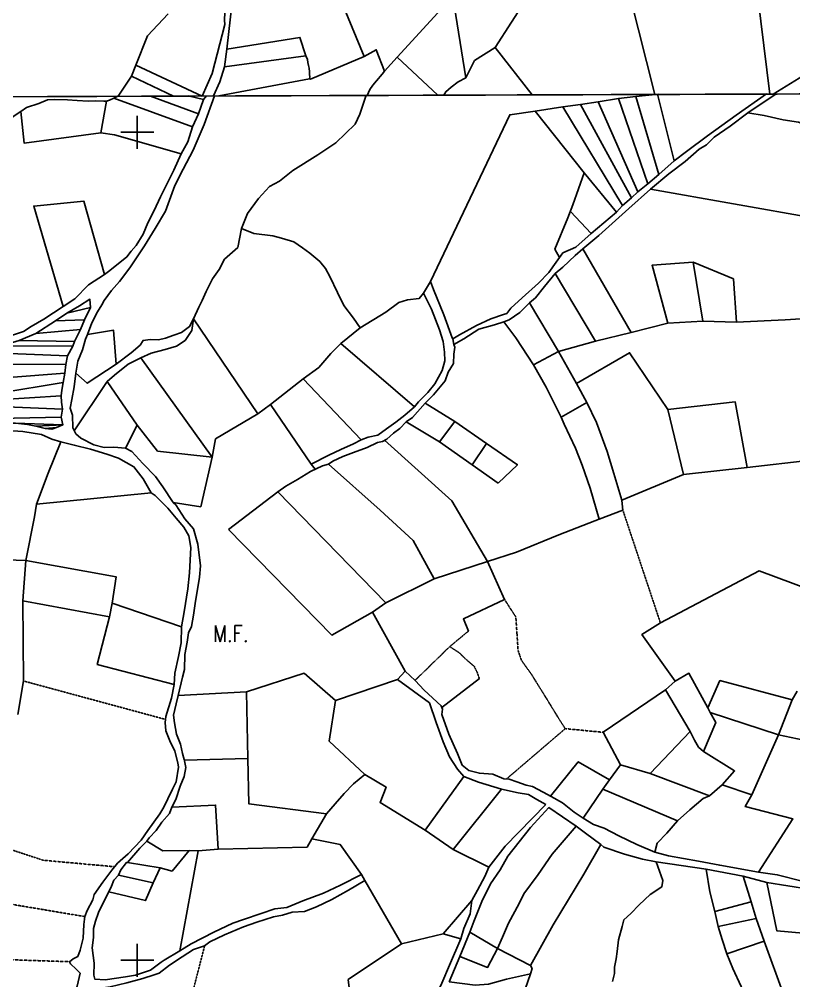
# Model space of a CAD drawing. Header units: millimetres. Extents: x 605783 to 631525, y 1302882 to 1327028.
# Drawn here: x 623375 to 624311, y 1323639 to 1324800 of the extents above; entities that cross this region are included whole.
import ezdxf
from ezdxf.enums import TextEntityAlignment as Align

# ---------------------------------------------------------------- set-up
doc = ezdxf.new("R2010")
doc.units = ezdxf.units.MM
doc.linetypes.add('HIDDEN', pattern=[0.375, 0.25, -0.125])
for name, color, linetype in [('2', 7, 'Continuous'), ('3', 7, 'Continuous'), ('42', 7, 'Continuous'), ('43', 7, 'Continuous'), ('44', 7, 'Continuous')]:
    doc.layers.add(name, color=color, linetype=linetype)
doc.styles.add('ROMANS', font='ROMANS', dxfattribs={"height": 0.2})

# ---------------------------------------------------------------- blocks, each defined once
blk = doc.blocks.new('COORD')
at = {"layer": '42', "color": 2, "linetype": 'Continuous'}
for p, q in [((0, -2), (0, 2)), ((-2, 0), (2, 0))]:
    blk.add_line(p, q, dxfattribs=at)
blk = doc.blocks.new('COORD$')
at = {"layer": '42', "color": 2, "linetype": 'Continuous'}
blk.add_blockref('COORD', (0, 0), dxfattribs=at)

msp = doc.modelspace()

# ---------------------------------------------------------------- linework, layer by layer
at = {"layer": '2', "color": 1, "linetype": 'Continuous'}
for p, q in [((624281.75827, 1324709.5791), (624245.31427, 1325002.1011)), ((624143.08227, 1324709.1011), (624087.23227, 1324929.9791)), ((623989.89427, 1324828.0561), (623950.24327, 1324765.7041)), ((623792.06927, 1324754.9631), (623762.97327, 1324825.2161)), ((623831.82427, 1324754.0281), (623898.84327, 1324827.4521)), ((623898.84327, 1324827.4521), (623914.76327, 1324729.2991)), ((623626.16527, 1324763.8801), (623623.49127, 1324742.6431)), ((623950.24327, 1324765.7041), (623994.63227, 1324708.5891)), ((623623.49127, 1324742.6431), (623721.58327, 1324755.8651)), ((623816.67827, 1324737.4271), (623831.82427, 1324754.0281)), ((623831.82427, 1324754.0281), (623880.97227, 1324708.1971)), ((624285.69527, 1324709.5921), (624360.36427, 1324755.3971)), ((623511.18527, 1324731.1221), (623516.05427, 1324744.5641)), ((623516.05427, 1324744.5641), (623596.38627, 1324707.2161)), ((623494.98827, 1324706.8671), (623511.18527, 1324731.1221)), ((623511.18527, 1324731.1221), (623561.91227, 1324707.0981)), ((623616.32327, 1324707.2851), (623725.80527, 1324727.8021)), ((623489.60327, 1324704.66511), (623494.43827, 1324707.00911)), ((623489.60327, 1324704.66511), (623584.73427, 1324670.02211)), ((623534.08327, 1324707.14811), (623591.80027, 1324685.80611)), ((623597.84627, 1324702.85911), (623579.58027, 1324707.30711)), ((623597.84627, 1324702.85911), (623591.80027, 1324685.80611)), ((623601.39027, 1324707.38311), (623597.84627, 1324702.85911)), ((624098.98527, 1324704.20211), (624074.60127, 1324700.06811)), ((624119.81527, 1324706.80011), (624098.98527, 1324704.20211)), ((624098.98527, 1324704.20211), (624134.63127, 1324601.31611)), ((624147.25427, 1324709.29611), (624119.81527, 1324706.80011)), ((624119.81527, 1324706.80011), (624147.55827, 1324612.28411)), ((624146.21127, 1324709.29211), (624166.05727, 1324628.86211)), ((624255.03227, 1324686.80811), (624289.29127, 1324709.79411)), ((624031.92627, 1324694.10511), (623998.39727, 1324688.93011)), ((623998.39727, 1324688.93011), (624057.52127, 1324614.55711)), ((624053.26427, 1324696.96011), (624031.92627, 1324694.10511)), ((624031.92627, 1324694.10511), (624103.71027, 1324575.04311)), ((624074.60127, 1324700.06811), (624053.26427, 1324696.96011)), ((624053.26427, 1324696.96011), (624114.60927, 1324584.22611)), ((624074.60127, 1324700.06811), (624122.46427, 1324591.36611)), ((623591.80027, 1324685.80611), (623584.73427, 1324670.02211)), ((624233.87627, 1324670.89111), (624255.03227, 1324686.80811)), ((624147.55827, 1324612.28411), (624166.05727, 1324628.86211)), ((624044.00527, 1324575.78311), (624057.52127, 1324614.55711)), ((624057.52127, 1324614.55711), (624096.61927, 1324567.14111)), ((624134.63127, 1324601.31611), (624147.55827, 1324612.28411)), ((624122.46427, 1324591.36611), (624134.63127, 1324601.31611)), ((624103.71027, 1324575.04311), (624114.60927, 1324584.22611)), ((624114.60927, 1324584.22611), (624122.46427, 1324591.36611)), ((624137.67127, 1324594.54111), (624370.39027, 1324553.37011)), ((624096.61927, 1324567.14111), (624103.71027, 1324575.04311)), ((624041.02127, 1324567.92911), (624065.95127, 1324541.12311)), ((624065.95127, 1324541.12311), (624096.61927, 1324567.14111)), ((624055.79127, 1324522.55511), (624114.47527, 1324421.63811)), ((624189.34127, 1324506.64911), (624200.98627, 1324435.37411)), ((624189.34127, 1324506.64911), (624237.72327, 1324486.40111)), ((624022.52427, 1324492.85011), (624071.44727, 1324411.33711)), ((623863.76127, 1324469.06711), (623871.97727, 1324483.39111)), ((624237.72327, 1324486.40111), (624241.38527, 1324434.26011)), ((623991.75227, 1324457.27711), (624026.62327, 1324398.76311)), ((623580.85627, 1324428.82511), (623585.75727, 1324438.18811)), ((623585.75727, 1324438.18811), (623663.39327, 1324323.38011)), ((624158.52627, 1324432.69311), (624200.98627, 1324435.37411)), ((624200.98627, 1324435.37411), (624241.38527, 1324434.26011)), ((623763.92427, 1324408.16711), (623786.94427, 1324427.28511)), ((624071.44727, 1324411.33711), (624114.47527, 1324421.63811)), ((624114.47527, 1324421.63811), (624158.52627, 1324432.69311)), ((623898.87927, 1324413.79211), (623900.12927, 1324406.98211)), ((624026.62327, 1324398.76311), (624071.44727, 1324411.33711)), ((623763.92427, 1324408.16711), (623852.53127, 1324331.64711)), ((623996.50927, 1324382.50311), (624026.62327, 1324398.76311)), ((624026.62327, 1324398.76311), (624048.17927, 1324360.19311)), ((623522.11427, 1324391.20811), (623608.35127, 1324271.24111)), ((623678.98327, 1324334.68311), (623718.35927, 1324365.60511)), ((623718.35927, 1324365.60511), (623788.43527, 1324291.78811)), ((623441.92127, 1324302.84711), (623481.73727, 1324362.32711)), ((623481.73727, 1324362.32711), (623517.92427, 1324309.64911)), ((624060.96127, 1324337.20411), (624048.17927, 1324360.19311)), ((623727.97927, 1324262.57411), (623678.98327, 1324334.68311)), ((623901.44127, 1324313.93611), (623865.52627, 1324336.10911)), ((624029.82027, 1324319.42811), (624060.96127, 1324337.20411)), ((624158.73627, 1324328.72711), (624177.44027, 1324250.01911)), ((623503.61227, 1324282.03511), (623517.92427, 1324309.64911)), ((623842.73527, 1324313.68511), (623882.95427, 1324289.44011)), ((623901.44127, 1324313.93611), (623882.95427, 1324289.44011)), ((623939.60927, 1324287.42211), (623901.44127, 1324313.93611)), ((623882.95427, 1324289.44011), (623922.38427, 1324261.89911)), ((623939.60927, 1324287.42211), (623922.38427, 1324261.89911)), ((623727.97927, 1324262.57411), (623732.95627, 1324256.37611)), ((623922.38427, 1324261.89911), (623953.72327, 1324239.51111)), ((624177.44027, 1324250.01911), (624103.24927, 1324219.14511)), ((624254.51027, 1324258.75411), (624177.44027, 1324250.01911)), ((623396.47327, 1324214.36711), (623534.78527, 1324227.95811)), ((623628.25627, 1324183.62611), (623687.56727, 1324229.11811)), ((623687.56727, 1324229.11811), (623817.91627, 1324095.29611)), ((624103.24927, 1324219.14511), (624104.42327, 1324206.68011)), ((624075.62527, 1324196.25411), (624104.37527, 1324207.18711)), ((623235.12027, 1324151.46111), (623383.49327, 1324146.35711)), ((623383.49327, 1324146.35711), (623379.81127, 1324097.58411)), ((623876.33427, 1324124.01911), (623940.79327, 1324145.06511)), ((623817.91627, 1324095.29611), (623876.33427, 1324124.01911)), ((623379.81127, 1324097.58411), (623380.58527, 1324000.73011)), ((623487.79427, 1324094.61111), (623571.37927, 1324066.08311)), ((623802.07227, 1324083.99511), (623817.91627, 1324095.29611)), ((623802.07227, 1324083.99511), (623841.43327, 1324012.39111)), ((623719.67027, 1324010.23411), (623649.86327, 1323987.71011)), ((623757.53327, 1323977.11411), (623719.67027, 1324010.23411)), ((623841.43327, 1324012.39111), (623832.31527, 1324002.45011)), ((623841.43327, 1324012.39111), (623853.41127, 1324001.48911)), ((623885.78927, 1323968.64811), (623931.05527, 1324003.56511)), ((623380.58527, 1324000.73011), (623373.66527, 1323960.37411)), ((623832.31527, 1324002.45011), (623757.53327, 1323977.11411)), ((624155.85827, 1323990.16911), (624167.62827, 1324000.48911)), ((623649.86327, 1323987.71011), (623567.31927, 1323983.17811)), ((623649.86327, 1323987.71011), (623651.52627, 1323907.11711)), ((624080.49027, 1323938.71611), (624155.85827, 1323990.16911)), ((624155.85827, 1323990.16911), (624185.45327, 1323939.58211)), ((624314.67727, 1323988.53311), (624308.75027, 1323977.90811)), ((624308.75027, 1323977.90811), (624292.15927, 1323935.85711)), ((624206.76927, 1323968.37411), (624209.77327, 1323962.50111)), ((624292.15927, 1323935.85711), (624209.77327, 1323962.50111)), ((624101.27827, 1323899.38911), (624080.49027, 1323938.71611)), ((624185.45327, 1323939.58211), (624137.28327, 1323888.90811)), ((624292.15927, 1323935.85711), (624260.08427, 1323863.18311)), ((624292.15927, 1323935.85711), (624391.35827, 1323914.40411)), ((623651.52627, 1323907.11711), (623574.93327, 1323905.00911)), ((624088.17827, 1323881.45611), (624101.27827, 1323899.38911)), ((624101.27827, 1323899.38911), (624137.28327, 1323888.90811)), ((624137.28327, 1323888.90811), (624208.74127, 1323862.10511)), ((623865.59627, 1323820.60811), (623912.22527, 1323885.18911)), ((624079.95827, 1323870.08911), (624088.17827, 1323881.45611)), ((623899.46827, 1323797.18211), (623957.76227, 1323870.05411)), ((624056.22027, 1323834.97411), (624079.95827, 1323870.08911)), ((624079.95827, 1323870.08911), (624170.38727, 1323831.93611)), ((624224.09027, 1323875.18911), (624208.74127, 1323862.10511)), ((624224.09027, 1323875.18911), (624260.08427, 1323863.18311)), ((623746.56027, 1323840.20011), (623728.79227, 1323810.10611)), ((623865.59627, 1323820.60811), (623899.46827, 1323797.18211)), ((623549.00727, 1323795.40311), (623529.49627, 1323807.37211)), ((623580.77727, 1323795.88911), (623549.00727, 1323795.40311)), ((623569.55627, 1323674.74811), (623591.70427, 1323795.79411)), ((623591.70427, 1323795.79411), (623580.77727, 1323795.88911)), ((623591.70427, 1323795.79411), (623615.60727, 1323797.61911)), ((623899.46827, 1323797.18211), (623942.55627, 1323775.67811)), ((623506.19827, 1323781.37411), (623545.54627, 1323775.09811)), ((623537.27327, 1323756.86811), (623545.54627, 1323775.09811)), ((624205.07927, 1323773.33011), (624144.56827, 1323782.32111)), ((624249.57927, 1323764.80311), (624205.07927, 1323773.33011)), ((623495.31827, 1323766.08811), (623537.27327, 1323756.86811)), ((623792.66927, 1323759.76511), (623788.83527, 1323766.87511)), ((623792.66927, 1323759.76511), (623836.83227, 1323683.34111)), ((624249.57927, 1323764.80311), (624259.33727, 1323734.06011)), ((624278.31927, 1323757.25211), (624249.57927, 1323764.80311)), ((624328.66227, 1323749.25011), (624278.31927, 1323757.25211)), ((623887.49727, 1323695.35511), (623922.09827, 1323735.44711)), ((624215.53627, 1323722.49411), (624259.33727, 1323734.06011)), ((624259.33727, 1323734.06011), (624265.28027, 1323713.92711)), ((624215.53627, 1323722.49411), (624219.46027, 1323704.15811)), ((624219.46027, 1323704.15811), (624265.28027, 1323713.92711)), ((624265.28027, 1323713.92711), (624274.72327, 1323686.39211)), ((623836.83227, 1323683.34111), (623887.49727, 1323695.35511)), ((623908.51927, 1323689.38711), (623887.49727, 1323695.35511)), ((623919.67527, 1323697.55411), (623907.56927, 1323668.02511)), ((623919.67527, 1323697.55411), (623952.92627, 1323677.75511)), ((624229.87927, 1323671.27711), (624274.72327, 1323686.39211)), ((624274.72327, 1323686.39211), (624298.61627, 1323621.36611)), ((623550.53227, 1323663.50911), (623569.55627, 1323674.74811)), ((623907.56927, 1323668.02511), (623894.45027, 1323637.47711)), ((623952.92627, 1323677.75511), (623992.66527, 1323657.07411)), ((623977.51027, 1323603.57111), (623992.58827, 1323647.16111))]:
    msp.add_line(p, q, dxfattribs=at)
at = {"layer": '2', "color": 1, "linetype": 'HIDDEN'}
msp.add_line((623599.27127, 1323680.67611), (623580.59427, 1323608.29711), dxfattribs=at)
at = {"layer": '2', "color": 1, "linetype": 'Continuous'}
for points in [[(623690.39027, 1324882.5321), (623685.84127, 1324878.5681), (623673.08027, 1324866.9371), (623661.46227, 1324855.3111), (623649.85027, 1324842.5421), (623642.02927, 1324833.3511), (623632.57527, 1324820.7201), (623626.16527, 1324763.8801)], [(623516.05427, 1324744.5641), (623530.51827, 1324779.8081), (623555.11327, 1324806.3621)], [(623596.38627, 1324707.2161), (623608.42527, 1324734.4311), (623623.58427, 1324793.7311), (623623.17427, 1324798.9401), (623623.88427, 1324808.0941), (623625.49327, 1324815.4731)], [(623721.58327, 1324755.8651), (623714.34627, 1324778.0671), (623626.16527, 1324763.8801)], [(623792.06927, 1324754.9631), (623806.50027, 1324763.1721), (623816.67827, 1324737.4271)], [(623914.76327, 1324729.2991), (623925.06027, 1324749.9411), (623950.24327, 1324765.7041)], [(623725.80527, 1324727.8021), (623726.17127, 1324730.4721), (623726.02927, 1324733.1401), (623725.88227, 1324736.5711), (623725.35027, 1324740.8891), (623724.69627, 1324744.1901), (623724.04127, 1324747.8721), (623723.51427, 1324751.1731), (623721.58327, 1324755.8651)], [(623725.80527, 1324727.8021), (623727.20427, 1324727.4281), (623792.06927, 1324754.9631)], [(623623.49127, 1324742.6431), (623617.62627, 1324724.1851), (623609.84627, 1324707.2631)], [(623816.67827, 1324737.4271), (623813.52427, 1324733.7261), (623806.71227, 1324725.5561), (623802.29727, 1324720.3231), (623798.64527, 1324714.9661), (623795.63527, 1324707.9031)], [(623888.21027, 1324708.2221), (623890.60327, 1324712.3981), (623896.92027, 1324718.0221), (623905.39327, 1324724.4211), (623914.76327, 1324729.2991)], [(623377.27827, 1324688.34611), (623384.39027, 1324693.43311), (623399.12727, 1324698.27011), (623409.54427, 1324702.59611), (623417.67627, 1324703.10811), (623433.68927, 1324702.60711), (623445.38127, 1324701.84911), (623458.85327, 1324700.83811), (623468.00227, 1324701.35111), (623477.66127, 1324700.84611), (623480.96527, 1324701.10211)], [(623377.27827, 1324688.34611), (623381.37927, 1324650.46811), (623474.13727, 1324662.71111), (623480.96527, 1324701.10211)], [(623611.04627, 1324707.41711), (623598.95627, 1324672.85811), (623585.58527, 1324641.80011), (623573.45827, 1324618.88311), (623563.35527, 1324599.02211), (623552.27127, 1324567.97111), (623539.63027, 1324547.08711), (623526.73527, 1324526.20211), (623509.02927, 1324499.70911), (623496.62827, 1324483.14811), (623487.00527, 1324472.44311), (623477.89527, 1324460.21311), (623475.11627, 1324454.86611), (623470.05927, 1324446.71611), (623463.23927, 1324433.47511), (623457.94727, 1324419.22211)], [(623480.96527, 1324701.10211), (623484.26827, 1324702.37411), (623489.60327, 1324704.66511)], [(623794.52627, 1324708.06011), (623786.71927, 1324685.31211), (623780.91227, 1324673.09111), (623757.60327, 1324650.65211), (623736.04727, 1324636.10111), (623705.86527, 1324617.20311), (623689.89527, 1324604.44711), (623677.46327, 1324597.80211), (623664.54727, 1324583.52811), (623651.13527, 1324565.43911), (623643.82227, 1324547.36611)], [(624277.87627, 1324709.75411), (624241.10627, 1324684.24111), (624206.36927, 1324658.97411), (624181.26927, 1324640.34511), (624166.05727, 1324628.86211)], [(623998.39727, 1324688.93011), (623967.66227, 1324684.52511), (623871.97727, 1324483.39111)], [(623196.63627, 1324613.78011), (623214.41827, 1324624.21111), (623235.25227, 1324632.35511), (623255.32427, 1324639.73611), (623282.51127, 1324648.90011), (623315.28727, 1324660.60811), (623338.40927, 1324667.99111), (623348.06427, 1324672.06311), (623364.57827, 1324679.69711), (623371.68927, 1324685.03811), (623377.27827, 1324688.34611)], [(624474.33827, 1324587.28911), (624454.14527, 1324605.00411), (624430.13827, 1324622.49811), (624407.11727, 1324635.91611), (624375.22627, 1324652.71611), (624347.86727, 1324663.88511), (624316.19127, 1324675.59911), (624297.91727, 1324678.55411), (624274.83227, 1324683.83911), (624255.03227, 1324686.80811)], [(623584.73427, 1324670.02211), (623579.20027, 1324651.95411), (623570.85927, 1324637.43811)], [(624137.67127, 1324594.54111), (624159.92527, 1324613.15711), (624179.35427, 1324627.98611), (624196.24127, 1324642.83611), (624205.17727, 1324648.09611), (624214.40027, 1324657.67511), (624233.87627, 1324670.89111)], [(623474.13727, 1324662.71111), (623490.66027, 1324660.17611), (623570.85927, 1324637.43811)], [(623570.85927, 1324637.43811), (623562.28027, 1324617.83611), (623552.43027, 1324598.23011), (623545.86327, 1324585.49911), (623538.54527, 1324568.95111), (623530.71327, 1324554.18211), (623525.16627, 1324540.18211), (623516.56827, 1324526.68311), (623510.74527, 1324519.80211), (623505.43027, 1324512.92211), (623484.89627, 1324496.59311), (623478.55827, 1324491.74511)], [(624055.79127, 1324522.55511), (624075.23027, 1324538.65411), (624111.31627, 1324571.38511), (624137.67127, 1324594.54111)], [(623428.61527, 1324453.21611), (623392.91027, 1324574.33411), (623453.44027, 1324580.41611), (623478.55827, 1324491.74511)], [(624027.92327, 1324512.03311), (624021.98827, 1324522.08611), (624038.03827, 1324560.07511), (624044.00527, 1324575.78311)], [(623643.82227, 1324547.36611), (623639.53827, 1324524.39911), (623623.16327, 1324510.05211), (623616.71327, 1324497.65311), (623609.00127, 1324486.28211), (623601.00527, 1324471.10011), (623596.34727, 1324460.21011), (623592.22027, 1324452.36611), (623585.75727, 1324438.18811)], [(623786.94427, 1324427.28511), (623778.90327, 1324439.04811), (623767.33227, 1324454.40011), (623759.57527, 1324469.97411), (623750.57627, 1324489.37111), (623745.31527, 1324499.07611), (623738.26327, 1324507.27111), (623726.14427, 1324517.54411), (623717.55327, 1324523.97411), (623706.93427, 1324530.92911), (623691.97427, 1324535.38111), (623681.57727, 1324538.26811), (623658.72727, 1324541.00811), (623643.82227, 1324547.36611)], [(624031.97127, 1324517.63811), (624047.70527, 1324524.80011), (624065.95127, 1324541.12311)], [(623871.97727, 1324483.39111), (623875.81927, 1324473.73911), (623888.11427, 1324442.75011), (623898.11227, 1324415.06111), (623898.87927, 1324413.79211), (623907.25027, 1324418.64511), (623927.54527, 1324429.88811), (623944.80027, 1324438.07111), (623960.28627, 1324443.19811), (623964.09427, 1324444.47911), (623969.15627, 1324451.10411), (623982.83927, 1324463.60011), (624002.35227, 1324481.19811), (624015.01927, 1324493.94511), (624023.87427, 1324506.42911), (624031.97127, 1324517.63811)], [(624022.52427, 1324492.85011), (624031.98727, 1324500.64711), (624046.58027, 1324514.50111), (624055.79127, 1324522.55511)], [(624158.52627, 1324432.69311), (624139.50127, 1324502.76211), (624189.34127, 1324506.64911)], [(623478.55827, 1324491.74511), (623459.28427, 1324479.23411), (623442.56427, 1324462.40711), (623428.61527, 1324453.21611)], [(623991.75227, 1324457.27711), (623998.66227, 1324463.57111), (624009.69627, 1324477.20211), (624022.52427, 1324492.85011)], [(623786.94427, 1324427.28511), (623818.09627, 1324446.33311), (623833.94127, 1324457.88811), (623844.13227, 1324461.10311), (623858.37627, 1324462.75911), (623863.76127, 1324469.06711)], [(623863.76127, 1324469.06711), (623873.26827, 1324449.66511), (623882.73327, 1324424.92611), (623887.45127, 1324410.65111), (623889.12927, 1324397.67211), (623889.30327, 1324387.24911), (623886.16327, 1324375.58311), (623877.14427, 1324359.64811), (623868.93027, 1324349.04311), (623857.66027, 1324337.70311), (623852.53127, 1324331.64711)], [(623960.57127, 1324434.41711), (623967.19827, 1324436.90111), (623979.97427, 1324445.94011), (623991.75227, 1324457.27711)], [(623428.61527, 1324453.21611), (623405.28427, 1324437.64311), (623390.06427, 1324428.95611), (623380.42627, 1324422.82811), (623362.65527, 1324416.93211), (623357.07327, 1324414.12011)], [(624241.38527, 1324434.26011), (624300.36527, 1324437.05111), (624387.82927, 1324442.64511), (624484.43827, 1324447.65011)], [(623522.11427, 1324391.20811), (623534.86327, 1324396.68911), (623551.67027, 1324401.11811), (623565.16927, 1324405.06811), (623575.64127, 1324411.84011), (623583.86927, 1324424.22311), (623585.75727, 1324438.18811)], [(623865.52627, 1324336.10911), (623875.77127, 1324346.44211), (623889.62627, 1324363.35211), (623893.51827, 1324373.74011), (623899.95427, 1324384.36011), (623900.04027, 1324395.54411), (623901.37627, 1324403.92011), (623900.12927, 1324406.98211), (623912.38227, 1324413.99211), (623930.51627, 1324425.78111), (623949.36227, 1324430.95511), (623960.57127, 1324434.41711)], [(623996.50927, 1324382.50311), (623974.90627, 1324414.97311), (623960.57127, 1324434.41711)], [(623492.57327, 1324383.33111), (623489.33327, 1324424.28411), (623457.94727, 1324419.22211)], [(623492.57327, 1324383.33111), (623510.47027, 1324397.15511), (623521.46827, 1324406.21111), (623525.07127, 1324412.02611), (623533.72027, 1324413.22111), (623543.62927, 1324412.88111), (623552.02827, 1324414.58711), (623561.96827, 1324418.31311), (623571.39827, 1324421.79011), (623580.85627, 1324428.82511), (623580.85627, 1324428.82511)], [(623457.94727, 1324419.22211), (623455.42427, 1324413.36611), (623451.90627, 1324400.64311), (623446.35827, 1324386.89811), (623443.86227, 1324372.39711)], [(623718.35927, 1324365.60511), (623737.27127, 1324379.42111), (623751.88627, 1324396.07111), (623763.92427, 1324408.16711)], [(623481.73727, 1324362.32711), (623490.69227, 1324370.12911), (623506.80627, 1324383.46111), (623522.11427, 1324391.20811)], [(624048.17927, 1324360.19311), (624112.50727, 1324397.25311), (624158.73627, 1324328.72711)], [(623443.86227, 1324372.39711), (623457.32427, 1324360.25211), (623492.57327, 1324383.33111)], [(624029.82027, 1324319.42811), (624011.54927, 1324355.68211), (623996.50927, 1324382.50311)], [(623443.86227, 1324372.39711), (623441.88127, 1324355.86411), (623438.87927, 1324340.59911), (623436.87927, 1324330.16911), (623439.70127, 1324321.78511), (623440.00427, 1324306.27511), (623443.83727, 1324299.42011)], [(623608.35127, 1324271.24111), (623612.33227, 1324293.06711), (623663.39327, 1324323.38011), (623678.98327, 1324334.68311)], [(623852.53127, 1324331.64711), (623841.01927, 1324321.83411), (623830.02527, 1324313.28711), (623818.78127, 1324305.25111), (623808.55727, 1324297.71411), (623796.59227, 1324295.02211), (623788.43527, 1324291.78811)], [(623842.73527, 1324313.68511), (623850.14527, 1324318.95811), (623865.52627, 1324336.10911)], [(624103.24927, 1324219.14511), (624093.33427, 1324251.51411), (624085.15327, 1324278.02111), (624072.46427, 1324312.95611), (624060.96127, 1324337.20411)], [(624158.73627, 1324328.72711), (624239.87527, 1324337.93411), (624254.51027, 1324258.75411)], [(624075.62527, 1324196.25411), (624064.73427, 1324233.71511), (624055.29227, 1324261.50411), (624047.06427, 1324281.91111), (624033.56427, 1324310.75211), (624029.82027, 1324319.42811)], [(623517.92427, 1324309.64911), (623542.58627, 1324278.42311), (623608.35127, 1324271.24111)], [(623814.08927, 1324290.04011), (623819.19327, 1324292.79211), (623827.37927, 1324299.83811), (623835.04827, 1324305.61711), (623842.73527, 1324313.68511)], [(623221.84627, 1324261.70111), (623226.14927, 1324267.30711), (623238.83427, 1324273.95211), (623255.58527, 1324280.86211), (623269.30827, 1324280.89911), (623281.24527, 1324283.21911), (623298.76827, 1324287.08011), (623310.19327, 1324290.41711), (623319.32727, 1324295.27211), (623331.76427, 1324299.88311), (623340.39827, 1324302.19411), (623355.89527, 1324303.50711), (623379.78827, 1324302.04511), (623402.16327, 1324298.29111), (623414.63227, 1324292.98511), (623425.82527, 1324289.45511)], [(623443.83727, 1324299.42011), (623449.69927, 1324294.09611), (623465.48127, 1324285.74711), (623478.19727, 1324282.73011), (623489.63227, 1324283.01511), (623503.61227, 1324282.03511)], [(623425.82527, 1324289.45511), (623410.48727, 1324251.86611), (623396.47327, 1324214.36711)], [(623425.82527, 1324289.45511), (623441.84727, 1324285.68411), (623461.68527, 1324280.65111), (623481.27227, 1324274.60111), (623495.26427, 1324269.80811), (623513.84827, 1324259.43211), (623525.07627, 1324244.71411), (623534.78527, 1324227.95811)], [(623788.43527, 1324291.78811), (623778.99727, 1324287.29511), (623763.94927, 1324280.30911), (623749.15627, 1324273.32011), (623727.97927, 1324262.57411)], [(623748.81727, 1324262.39311), (623753.93127, 1324266.41511), (623766.17127, 1324271.90111), (623778.91427, 1324276.62011), (623795.48127, 1324282.83011), (623808.23227, 1324288.56611), (623814.08927, 1324290.04011)], [(623816.64127, 1324291.41611), (623897.64927, 1324218.13911), (623940.79327, 1324145.06511)], [(623953.72327, 1324239.51111), (623977.02327, 1324261.93111), (623939.60927, 1324287.42211)], [(623503.61227, 1324282.03511), (623511.50327, 1324277.98811), (623524.50927, 1324263.27511), (623540.06027, 1324247.80611), (623548.99327, 1324235.37011), (623561.25127, 1324216.33211)], [(623561.25127, 1324216.33211), (623594.67027, 1324211.11711), (623608.35127, 1324271.24111)], [(624424.91427, 1324276.33511), (624331.07127, 1324267.49211), (624254.51027, 1324258.75411)], [(623687.56727, 1324229.11811), (623697.53127, 1324235.89511), (623711.57027, 1324243.90711), (623727.14827, 1324253.68511), (623741.68627, 1324260.42111), (623748.81727, 1324262.39311)], [(623748.81727, 1324262.39311), (623811.41327, 1324207.19711), (623851.28227, 1324170.50011), (623876.33427, 1324124.01911)], [(623534.78527, 1324227.95811), (623539.62427, 1324224.66511), (623554.91927, 1324209.45011), (623565.12327, 1324197.27211), (623574.05227, 1324186.36211), (623580.18327, 1324175.95311), (623582.76827, 1324161.97511), (623581.08627, 1324131.20311), (623578.85927, 1324111.87211), (623574.62627, 1324084.14511), (623571.37927, 1324066.08311)], [(623396.47327, 1324214.36711), (623393.81327, 1324199.13911), (623383.49327, 1324146.35711)], [(623561.25127, 1324216.33211), (623564.56427, 1324213.29011), (623575.54427, 1324196.53711), (623586.00127, 1324184.61411), (623591.14227, 1324166.06611), (623594.27427, 1324139.63011), (623593.04627, 1324126.15011), (623588.06327, 1324094.35211), (623585.82027, 1324080.36111), (623583.57627, 1324066.62411), (623580.04227, 1324058.98611), (623578.04427, 1324047.53811), (623575.29627, 1324032.52911), (623574.84427, 1324014.47411), (623572.58627, 1324005.31411), (623567.31927, 1323983.17811)], [(623940.79327, 1324145.06511), (623975.95127, 1324156.45111), (624026.93927, 1324177.36011), (624070.52527, 1324194.01111), (624075.62527, 1324196.25411)], [(623628.25627, 1324183.62611), (623753.06327, 1324056.20611), (623802.07227, 1324083.99511)], [(623383.49327, 1324146.35711), (623492.61427, 1324126.34311), (623487.79427, 1324094.61111)], [(623917.77727, 1324060.87311), (623911.79227, 1324075.66811), (623961.53027, 1324099.13011), (623940.79327, 1324145.06511)], [(624354.18327, 1324101.81211), (624269.04127, 1324133.56511), (624149.62327, 1324071.05611)], [(623379.81127, 1324097.58411), (623484.36427, 1324078.37211), (623487.79427, 1324094.61111)], [(623484.36427, 1324078.37211), (623469.68527, 1324020.54411), (623562.44927, 1323996.38711)], [(623571.37927, 1324066.08311), (623570.93127, 1324046.75711), (623567.67927, 1324030.47411), (623563.42227, 1324010.12111), (623562.44927, 1323996.38711)], [(624149.62327, 1324071.05611), (624127.40327, 1324056.76111), (624167.62827, 1324000.48911)], [(624167.62827, 1324000.48911), (624183.96627, 1324010.00611), (624206.76927, 1323968.37411)], [(623562.44927, 1323996.38711), (623559.45127, 1323979.85111), (623552.65827, 1323957.96511)], [(623832.31527, 1324002.45011), (623870.77727, 1323974.32911), (623878.98427, 1323950.44911), (623887.44427, 1323927.07811), (623894.86927, 1323909.29911), (623904.57427, 1323894.06811), (623912.22527, 1323885.18911)], [(623853.41127, 1324001.48911), (623864.37527, 1323989.82211), (623885.02027, 1323970.55311)], [(624206.76927, 1323968.37411), (624221.51027, 1324001.29111), (624308.75027, 1323977.90811)], [(623567.31927, 1323983.17811), (623564.80927, 1323973.00011), (623561.54927, 1323959.26111), (623563.10227, 1323950.11111), (623565.43227, 1323936.38611), (623570.29827, 1323924.44811), (623572.62127, 1323913.01211), (623574.67627, 1323905.89811)], [(623792.67327, 1323887.84111), (623749.52927, 1323928.12511), (623757.53327, 1323977.11411)], [(623885.02027, 1323970.55311), (623886.55727, 1323966.74311), (623885.81427, 1323960.38411), (623894.27627, 1323936.50411), (623904.51427, 1323913.13911), (623910.40327, 1323898.91511), (623918.30127, 1323892.57911), (623931.01827, 1323889.30811), (623947.28527, 1323888.33411), (623960.77327, 1323882.52211), (623966.87227, 1323882.28411)], [(623552.65827, 1323957.96511), (623551.66527, 1323950.58911), (623552.45827, 1323940.67411), (623557.32527, 1323928.48211), (623563.21027, 1323915.78411), (623567.06527, 1323902.06311), (623567.84427, 1323896.72611), (623564.85027, 1323878.91811), (623560.55827, 1323870.00711), (623554.74927, 1323858.54911), (623550.20627, 1323848.36611), (623545.14827, 1323840.47011), (623530.72627, 1323820.34411), (623522.63127, 1323808.37111), (623506.92727, 1323792.05511), (623494.25627, 1323780.57911)], [(624209.77327, 1323962.50111), (624216.54227, 1323950.49511), (624201.53127, 1323915.54811)], [(624185.45327, 1323939.58211), (624190.96527, 1323929.36611), (624195.47427, 1323920.93811), (624201.53127, 1323915.54811)], [(624201.53127, 1323915.54811), (624239.21527, 1323892.08811), (624224.09027, 1323875.18911)], [(623574.67627, 1323905.89811), (623575.19027, 1323904.11911), (623576.74027, 1323896.24111), (623574.74027, 1323885.55611), (623569.94827, 1323873.84711), (623564.66327, 1323857.55911), (623559.86327, 1323848.39211)], [(623651.52627, 1323907.11711), (623652.62727, 1323852.45611), (623746.56027, 1323840.20011)], [(624016.81327, 1323861.60911), (624050.50727, 1323903.08811), (624088.24027, 1323881.54111)], [(623746.56027, 1323840.20011), (623756.82027, 1323852.31211), (623767.84327, 1323864.67211), (623779.11727, 1323876.52011), (623792.67327, 1323887.84111)], [(623792.67327, 1323887.84111), (623818.47727, 1323872.61911), (623811.21627, 1323853.87211), (623865.59627, 1323820.60811)], [(623912.22527, 1323885.18911), (623930.03627, 1323878.37111), (623957.76227, 1323870.05411)], [(623966.87227, 1323882.28411), (623976.28627, 1323878.74911), (623987.73427, 1323874.96611), (623995.10927, 1323873.20611), (624008.09027, 1323866.62911), (624017.76527, 1323861.06111)], [(623957.76227, 1323870.05411), (623977.85227, 1323865.78611), (623990.31127, 1323863.53011), (624000.24027, 1323857.70911), (624011.18727, 1323851.63511)], [(624017.76527, 1323861.06111), (624031.25727, 1323853.46911), (624045.52427, 1323842.31911), (624056.22027, 1323834.97411)], [(624208.74127, 1323862.10511), (624201.09227, 1323858.86711), (624185.22827, 1323845.02411), (624170.38727, 1323831.93611)], [(624260.08427, 1323863.18311), (624252.09627, 1323849.01811), (624309.41527, 1323834.28411), (624268.11427, 1323769.93911)], [(623559.86327, 1323848.39211), (623556.83727, 1323840.75611), (623547.72227, 1323830.30611), (623540.89227, 1323820.11711), (623532.28027, 1323811.19411), (623529.49627, 1323807.37211)], [(623559.86327, 1323848.39211), (623612.46127, 1323850.77311), (623615.60727, 1323797.61911)], [(624048.11827, 1323825.29011), (624014.75727, 1323847.83111), (623992.72327, 1323823.87011), (623965.38627, 1323788.96111), (623956.28827, 1323772.66311), (623944.39727, 1323755.84911), (623934.04527, 1323734.46211), (623924.20927, 1323710.28011), (623919.67527, 1323697.55411)], [(624011.18727, 1323851.63511), (623962.04427, 1323801.15711), (623942.55627, 1323775.67811)], [(624056.22027, 1323834.97411), (624068.95027, 1323827.38011), (624081.67127, 1323822.83711), (624099.23527, 1323813.73011), (624121.12327, 1323803.10911), (624143.00727, 1323794.01411)], [(624170.38727, 1323831.93611), (624157.56527, 1323817.05011), (624145.77927, 1323804.69711), (624143.00727, 1323794.01411)], [(624048.11827, 1323825.29011), (624019.12027, 1323791.56511), (624001.90327, 1323767.05811), (623984.69727, 1323743.82211), (623979.01327, 1323731.92511), (623966.37927, 1323708.39511), (623958.87727, 1323691.42911), (623952.92627, 1323677.75511)], [(624077.66627, 1323803.24711), (624059.07227, 1323816.92811), (624048.11827, 1323825.29011)], [(623529.49627, 1323807.37211), (623521.13627, 1323798.95911), (623506.19827, 1323781.37411)], [(623615.60727, 1323797.61911), (623723.12327, 1323799.98811), (623728.79227, 1323810.10611)], [(623728.79227, 1323810.10611), (623763.04627, 1323803.19911), (623788.83527, 1323766.87511)], [(623545.54627, 1323775.09811), (623560.00127, 1323771.15911), (623580.77727, 1323795.88911)], [(623992.66527, 1323657.07411), (624019.98327, 1323706.14911), (624057.05227, 1323767.34111), (624077.66627, 1323803.24711)], [(624144.56827, 1323782.32111), (624128.03927, 1323785.58311), (624106.42027, 1323791.62711), (624081.23427, 1323800.20511), (624077.66627, 1323803.24711)], [(624143.00727, 1323794.01411), (624159.53927, 1323789.73511), (624195.64627, 1323782.96711), (624221.32827, 1323778.20411), (624268.11427, 1323769.93911)], [(623494.25627, 1323780.57911), (623487.42127, 1323772.17011), (623476.53827, 1323757.90111), (623465.91227, 1323742.87011), (623464.15427, 1323736.25411), (623457.58627, 1323723.52311), (623454.81427, 1323716.14211)], [(623506.19827, 1323781.37411), (623504.92727, 1323781.37011), (623498.09327, 1323772.45311), (623495.31827, 1323766.08811)], [(623942.55627, 1323775.67811), (623937.76327, 1323764.47711), (623928.66627, 1323747.92411), (623922.09827, 1323735.44711)], [(624144.56827, 1323782.32111), (624152.54827, 1323759.90011), (624151.21627, 1323752.03211), (624137.16927, 1323743.00311), (624123.85627, 1323730.41011), (624113.86527, 1323720.07511), (624105.67327, 1323712.26611), (624103.32427, 1323704.40711), (624098.87827, 1323688.17711), (624097.49927, 1323674.20911), (624096.16027, 1323665.32411), (624094.30027, 1323654.91811), (624094.24327, 1323647.54711), (624091.87927, 1323637.65411)], [(624205.07927, 1323773.33011), (624209.36527, 1323745.93411), (624215.53627, 1323722.49411)], [(623495.31827, 1323766.08811), (623489.49127, 1323760.22411), (623486.71927, 1323752.84311), (623483.69127, 1323745.96911)], [(623569.55627, 1323674.74811), (623582.99827, 1323683.17511), (623610.40027, 1323697.23411), (623633.49227, 1323708.22911), (623646.18527, 1323712.58611), (623667.76327, 1323719.76411), (623684.01027, 1323725.40111), (623698.74327, 1323727.22111), (623718.03227, 1323735.15511), (623742.90727, 1323744.63011), (623763.46227, 1323754.09311), (623788.83527, 1323766.87511)], [(623792.66927, 1323759.76511), (623773.13827, 1323748.01611), (623752.84327, 1323736.77411), (623734.31927, 1323728.07911), (623719.85227, 1323722.19211), (623705.11527, 1323721.38911), (623693.18227, 1323717.79711), (623682.51527, 1323715.73511), (623662.45827, 1323709.57811), (623646.21227, 1323703.68611), (623623.11627, 1323694.21611), (623605.60927, 1323685.52411), (623599.27127, 1323680.67611)], [(624268.11427, 1323769.93911), (624290.74227, 1323766.69411), (624322.27927, 1323758.64111), (624360.67427, 1323751.87911), (624384.06727, 1323747.61911)], [(623483.69127, 1323745.96911), (623527.95927, 1323735.59711), (623537.27327, 1323756.86811)], [(624278.31927, 1323757.25211), (624290.32327, 1323698.96611), (624353.81227, 1323693.33011)], [(623483.69127, 1323745.96911), (623477.62827, 1323734.51111), (623471.31727, 1323721.01711), (623467.53727, 1323710.83611), (623465.02427, 1323701.67511), (623465.05827, 1323690.99611), (623463.57227, 1323678.53211), (623465.91727, 1323659.97711), (623465.45527, 1323645.48211), (623466.74027, 1323640.65411), (623479.19627, 1323639.67011), (623503.58127, 1323643.29511), (623515.77227, 1323645.61611), (623534.05127, 1323651.51411), (623546.98227, 1323660.95711), (623550.53227, 1323663.50911)], [(623922.09827, 1323735.44711), (623919.86027, 1323719.67611), (623912.29227, 1323701.85711), (623908.51927, 1323689.38711)], [(623454.81427, 1323716.14211), (623453.57327, 1323706.73011), (623452.86227, 1323690.20011), (623448.84227, 1323675.44211), (623446.07027, 1323668.06011), (623440.48827, 1323665.24811), (623436.17927, 1323661.67711)], [(624219.46027, 1323704.15811), (624224.16827, 1323688.61211), (624229.87927, 1323671.27711)], [(623599.27127, 1323680.67611), (623586.07027, 1323676.31811), (623572.12027, 1323667.63511), (623556.90327, 1323657.67811), (623544.48127, 1323647.98211), (623538.38927, 1323645.67711), (623524.67927, 1323641.57211), (623505.38227, 1323636.18011), (623485.06727, 1323631.29511), (623471.35127, 1323629.22411), (623451.01727, 1323630.18611), (623445.49027, 1323609.83011)], [(623779.38227, 1323582.92711), (623772.71027, 1323640.17811), (623836.83227, 1323683.34111)], [(623908.51927, 1323689.38711), (623894.89627, 1323657.31211), (623885.81527, 1323635.92811), (623870.41527, 1323603.34011)], [(623952.92627, 1323677.75511), (623941.05827, 1323654.72711), (623907.56927, 1323668.02511)], [(624229.87927, 1323671.27711), (624237.11027, 1323653.42111), (624247.10827, 1323631.72711), (624258.87027, 1323608.23911), (624271.88627, 1323582.70711)], [(623436.17927, 1323661.67711), (623437.45827, 1323659.13811), (623444.34027, 1323652.54511), (623448.92827, 1323647.98011), (623445.42027, 1323632.20611), (623442.39127, 1323625.58611), (623438.34327, 1323619.98111), (623431.75627, 1323613.35311), (623428.99527, 1323602.41111), (623422.96827, 1323579.51011)], [(623992.58827, 1323647.16111), (623994.67027, 1323653.49711), (623992.66527, 1323657.07411)], [(623894.45027, 1323637.47711), (623925.89827, 1323633.25211), (623942.17327, 1323634.63611), (623963.82027, 1323640.54811), (623992.58827, 1323647.16111)]]:
    msp.add_lwpolyline(points, dxfattribs=at)
at = {"layer": '3', "color": 1, "linetype": 'HIDDEN'}
for p, q in [((624104.42327, 1324206.68011), (624149.62327, 1324071.05611)), ((623895.26927, 1324042.25911), (623917.77727, 1324060.87311)), ((623895.26927, 1324042.25911), (623853.41127, 1324001.48911)), ((623380.58527, 1324000.73011), (623552.16127, 1323954.27711)), ((623963.82327, 1323882.40311), (624034.78127, 1323943.18111)), ((624080.49027, 1323938.71611), (624034.78127, 1323943.18111))]:
    msp.add_line(p, q, dxfattribs=at)
at = {"layer": '3', "color": 30, "linetype": 'HIDDEN'}
msp.add_line((623351.06827, 1323733.57811), (623454.81427, 1323716.14211), dxfattribs=at)
at = {"layer": '3', "color": 1, "linetype": 'HIDDEN'}
for points in [[(624034.78127, 1323943.18111), (624028.25127, 1323953.15111), (624012.44127, 1323978.96211), (623993.86727, 1324008.86411), (623981.79927, 1324025.74611), (623977.82427, 1324037.47311), (623976.45727, 1324057.82111), (623975.08827, 1324077.91411), (623961.53027, 1324099.13011)], [(623931.05527, 1324003.56511), (623928.32127, 1324011.46811), (623924.81727, 1324018.36211), (623915.22427, 1324026.58011), (623906.39527, 1324035.04511), (623895.26927, 1324042.25911)], [(623312.81327, 1323814.49011), (623404.32027, 1323784.20711), (623490.83927, 1323776.37511)]]:
    msp.add_lwpolyline(points, dxfattribs=at)
at = {"layer": '3', "color": 30, "linetype": 'HIDDEN'}
msp.add_lwpolyline([(623261.28327, 1323723.68311), (623303.27727, 1323666.12511), (623436.17927, 1323661.67711)], dxfattribs=at)
at = {"layer": '43', "color": 1, "linetype": 'Continuous'}
for points in [[(621583.97427, 1327004.1591), (624986.55727, 1327015.9081), (624994.63627, 1324712.0361), (621591.79227, 1324700.3071), (621583.97427, 1327004.1591)], [(621594.51327, 1324700.35211), (628400.23027, 1324724.19711), (628416.86627, 1320116.42511), (621610.10927, 1320092.65911), (621594.51327, 1324700.35211)], [(621594.51327, 1324700.35211), (628400.23027, 1324724.19711), (628416.86627, 1320116.42511), (621610.10927, 1320092.65911), (621594.51327, 1324700.35211)]]:
    msp.add_lwpolyline(points, dxfattribs=at)

# ---------------------------------------------------------------- block references
at = {"layer": '42', "color": 1, "linetype": 'Continuous', "xscale": 10, "yscale": 10}
for p in [(623518.00327, 1324663.43111), (623518.00327, 1323663.43111)]:
    msp.add_blockref('COORD$', p, dxfattribs=at)

# ---------------------------------------------------------------- texts
at = {"layer": '44', "color": 1, "linetype": 'Continuous', "style": 'ROMANS', "width": 0.8}
msp.add_text('M.F.', height=20, dxfattribs=at).set_placement((623631.10727, 1324057.81811), align=Align.MIDDLE)

# ---------------------------------------------------------------- meshes
at = {"layer": '2', "color": 1, "linetype": 'Continuous'}
mesh = msp.add_polyface(dxfattribs=at)
corners = [(623351.29527, 1324311.88611), (623241.57827, 1324290.48711), (623317.00827, 1324305.18311), (623309.90327, 1324301.85811), (623295.43927, 1324294.95411), (623281.72827, 1324291.35711), (623461.40327, 1324451.77811), (623432.96227, 1324444.83611), (623454.33427, 1324436.75711), (623419.26827, 1324435.64611), (623449.54227, 1324425.30211), (623395.68127, 1324420.58011), (623442.21727, 1324410.78811), (623375.37827, 1324411.88111), (623440.20327, 1324404.93511), (623354.05127, 1324405.46711), (623433.63127, 1324393.47511), (623333.49227, 1324397.27511), (623431.88627, 1324382.79011), (623316.25527, 1324383.24311), (623430.39327, 1324372.61511), (623294.97527, 1324362.08211), (623428.65027, 1324361.16811), (623272.69527, 1324335.32311), (623425.90527, 1324345.14211), (623427.73427, 1324329.12711), (623425.98527, 1324319.46011), (623255.98427, 1324315.69911), (623428.04827, 1324310.05711), (623370.86327, 1324311.93811), (623395.52427, 1324308.44511), (623420.43427, 1324306.73111), (623406.71427, 1324305.67711), (623260.89627, 1324289.26711), (623274.61727, 1324289.81311), (623289.34327, 1324294.17511), (623302.54527, 1324298.27911), (623337.32727, 1324309.05111), (623385.35327, 1324310.45111), (623414.84927, 1324304.93611), (623426.43727, 1324337.51511), (623426.90027, 1324352.01011), (623460.86327, 1324461.69311), (623448.18227, 1324453.77711)]
mesh.append_faces([[corners[k] for k in face] for face in [(0, 2, 37), (5, 1, 33, 34), (7, 6, 42, 43), (31, 32, 39)]], dxfattribs={"vtx0": -1, "color": 1})
mesh.append_faces([[corners[k] for k in face] for face in [(3, 1, 4, 36), (4, 1, 5, 35), (22, 23, 24, 41), (24, 23, 25, 40)]], dxfattribs={"vtx0": -1, "vtx1": -1, "color": 1})
mesh.append_faces([[corners[k] for k in face] for face in [(26, 27, 29, 28)]], dxfattribs={"vtx0": -1, "vtx1": -1, "vtx2": -1, "color": 1})
mesh.append_faces([[corners[k] for k in face] for face in [(0, 1, 3, 2)]], dxfattribs={"vtx0": -1, "vtx1": -1, "vtx3": -1, "color": 1})
mesh.append_faces([[corners[k] for k in face] for face in [(1, 0, 29, 27), (6, 7, 9, 8), (8, 9, 11, 10), (10, 11, 13, 12), (12, 13, 15, 14), (14, 15, 17, 16), (16, 17, 19, 18), (18, 19, 21, 20), (20, 21, 23, 22), (25, 23, 27, 26), (28, 30, 32, 31)]], dxfattribs={"vtx0": -1, "vtx2": -1, "color": 1})
mesh.append_faces([[corners[k] for k in face] for face in [(28, 29, 38, 30)]], dxfattribs={"vtx0": -1, "vtx3": -1, "color": 1})

doc.saveas('drawing.dxf')
